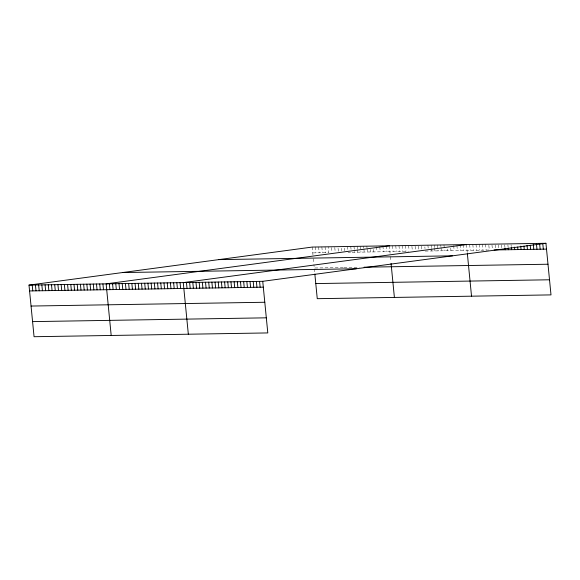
<?xml version="1.0" encoding="UTF-8"?>
<svg xmlns="http://www.w3.org/2000/svg" width="580" height="580" viewBox="0 0 580 580"><rect width="100%" height="100%" fill="white"/><g stroke="black" fill="none" stroke-linecap="round" stroke-linejoin="round"><path stroke-width="0.43" stroke-dasharray="2.9 2.17" d="M312.772 252.909L328.838 252.648L328.265 246.812M348.123 252.336L350.537 252.293M352.14 252.271L408.385 251.357M425.256 251.082L489.295 250.045L488.723 244.209M343.179 267.547L314.251 268.011L313.925 264.654M343.983 267.532L359.245 267.286M511.052 244.68L511.219 246.348M507.877 244.731L508.123 247.232M504.694 244.782L504.941 247.283M501.519 244.832L501.845 248.167M498.336 244.883L498.749 249.059M495.161 244.941L495.487 248.276M491.978 244.992L492.391 249.161M485.54 244.26L486.113 250.096M482.364 244.311L482.937 250.147M479.182 244.361L479.754 250.198M476.006 244.412L476.579 250.248M472.823 244.463L473.396 250.306M469.648 244.513L470.221 250.357M466.465 244.571L467.284 252.923M463.253 244.622L463.826 250.458M460.041 244.673L460.614 250.509M456.909 245.557L457.395 250.56M453.69 245.608L454.184 250.618M450.725 248.167L450.972 250.669M447.593 249.052L447.753 250.719M443.968 244.934L444.541 250.77M440.757 244.985L440.916 246.652M441.003 247.486L441.329 250.821M437.545 245.036L438.117 250.872M434.326 245.086L434.572 247.595M434.652 248.429L434.899 250.93M431.114 245.144L431.361 247.645M431.44 248.479L431.687 250.981M427.902 245.195L428.228 248.53M424.85 246.913L425.017 248.581M421.551 246.13L421.885 249.465M418.339 246.181L418.745 250.357M415.128 246.239L415.534 250.408M411.909 246.29L412.322 250.458M408.617 245.507L409.11 250.509M405.405 245.557L405.978 251.394M402.186 245.608L402.759 251.452M398.975 245.666L399.548 251.502M395.763 245.717L396.336 251.553M392.544 245.768L393.117 251.604M389.332 245.819L390.072 253.337M390.398 256.693L390.891 261.725M386.12 245.869L386.693 251.706M382.901 245.92L383.474 251.763M379.77 246.812L380.262 251.814M376.558 246.862L377.051 251.865M373.592 249.414L373.839 251.916M370.373 249.465L370.62 251.966M366.836 246.181L367.002 247.849M367.082 248.682L367.408 252.024M363.624 246.239L363.783 247.906M363.87 248.74L364.196 252.075M360.405 246.29L360.977 252.126M357.193 246.34L357.439 248.842M357.519 249.675L357.766 252.177M353.981 246.391L354.554 252.227M350.762 246.442L351.096 249.777M347.55 246.5L347.877 249.835M344.498 248.218L344.745 250.719M341.286 248.269L341.533 250.77M338.075 248.32L338.401 251.655M334.776 247.537L335.189 251.706M331.564 247.595L332.057 252.597M325.054 246.862L325.626 252.699M321.842 246.913L322.415 252.749M318.623 246.964L319.196 252.8M315.411 247.015L315.984 252.858M312.2 247.073L313.019 255.425M313.345 258.781L313.758 262.979M314.338 268.881L314.759 273.202"/><path stroke-width="0.87" d="M29 285.106L262.74 281.314L267.8 332.927L34.06 336.719L29 285.106L312.2 247.073L545.939 243.281L551 294.894L317.26 298.685L314.846 274.064M389.332 245.819L106.133 283.859L111.193 335.472M466.465 244.571L183.266 282.605L188.333 334.218M262.74 281.314L545.939 243.281M494.059 249.965L546.512 249.117M218.74 259.623L452.487 255.831M364.066 267.206L547.991 264.226M122.453 272.556L356.2 268.765M315.781 283.576L549.521 279.785M29.573 290.942L263.313 287.158M31.052 306.051L264.792 302.26M32.581 321.617L266.321 317.825M542.764 243.332L543.329 249.168M539.581 243.382L540.154 249.219M536.406 243.433L536.978 249.269M533.303 244.318L533.796 249.32M530.207 245.202L530.62 249.378M527.032 245.26L527.438 249.429M523.936 246.145L524.262 249.48M520.753 246.195L521.079 249.53M517.657 247.08L517.904 249.581M514.475 247.131L514.721 249.632M511.299 247.181L511.546 249.683M508.203 248.066L508.363 249.733M505.021 248.117L505.187 249.784M467.371 253.764L471.525 296.184M391.058 263.407L394.393 297.431M259.564 281.373L260.137 287.209M256.382 281.423L256.954 287.26M253.206 281.474L253.779 287.31M250.024 281.525L250.596 287.361M246.848 281.575L247.421 287.412M243.665 281.626L244.238 287.462M240.49 281.677L241.062 287.513M237.307 281.728L237.88 287.571M234.131 281.779L234.704 287.622M230.949 281.837L231.521 287.673M227.773 281.887L228.346 287.724M224.598 281.938L225.17 287.774M221.415 281.989L221.988 287.825M218.239 282.039L218.812 287.876M215.057 282.09L215.63 287.926M211.881 282.141L212.454 287.977M208.698 282.192L209.271 288.035M205.523 282.243L206.096 288.086M202.34 282.3L202.913 288.137M199.165 282.351L199.737 288.188M195.982 282.402L196.555 288.238M192.806 282.453L193.379 288.289M189.624 282.504L190.196 288.34M186.448 282.554L187.021 288.39M180.054 282.656L180.626 288.499M176.842 282.714L177.415 288.55M173.63 282.764L174.203 288.601M170.411 282.815L170.984 288.651M167.2 282.866L167.772 288.702M163.988 282.917L164.56 288.76M160.769 282.975L161.341 288.811M157.557 283.025L158.13 288.862M154.345 283.076L154.918 288.912M151.126 283.127L151.699 288.963M147.915 283.178L148.487 289.014M144.703 283.228L145.275 289.072M141.491 283.286L142.064 289.123M138.272 283.337L138.845 289.173M135.06 283.388L135.633 289.224M131.849 283.439L132.421 289.275M128.629 283.489L129.202 289.333M125.418 283.548L125.99 289.384M122.206 283.598L122.779 289.435M118.987 283.649L119.56 289.485M115.775 283.7L116.348 289.536M112.563 283.75L113.136 289.594M109.352 283.808L109.917 289.645M102.921 283.91L103.494 289.746M99.709 283.961L100.282 289.797M96.49 284.012L97.063 289.848M93.278 284.062L93.851 289.906M90.067 284.12L90.639 289.957M86.848 284.171L87.42 290.007M83.636 284.222L84.209 290.058M80.424 284.272L80.997 290.109M77.212 284.323L77.778 290.167M73.993 284.381L74.566 290.217M70.782 284.432L71.355 290.268M67.57 284.483L68.143 290.319M64.351 284.534L64.924 290.37M61.139 284.584L61.712 290.428M57.928 284.642L58.5 290.478M54.708 284.693L55.281 290.529M51.497 284.744L52.069 290.58M48.285 284.794L48.858 290.631M45.073 284.845L45.639 290.689M41.854 284.903L42.427 290.739M38.642 284.954L39.215 290.79M35.431 285.005L36.003 290.841M32.212 285.055L32.785 290.892"/></g></svg>
